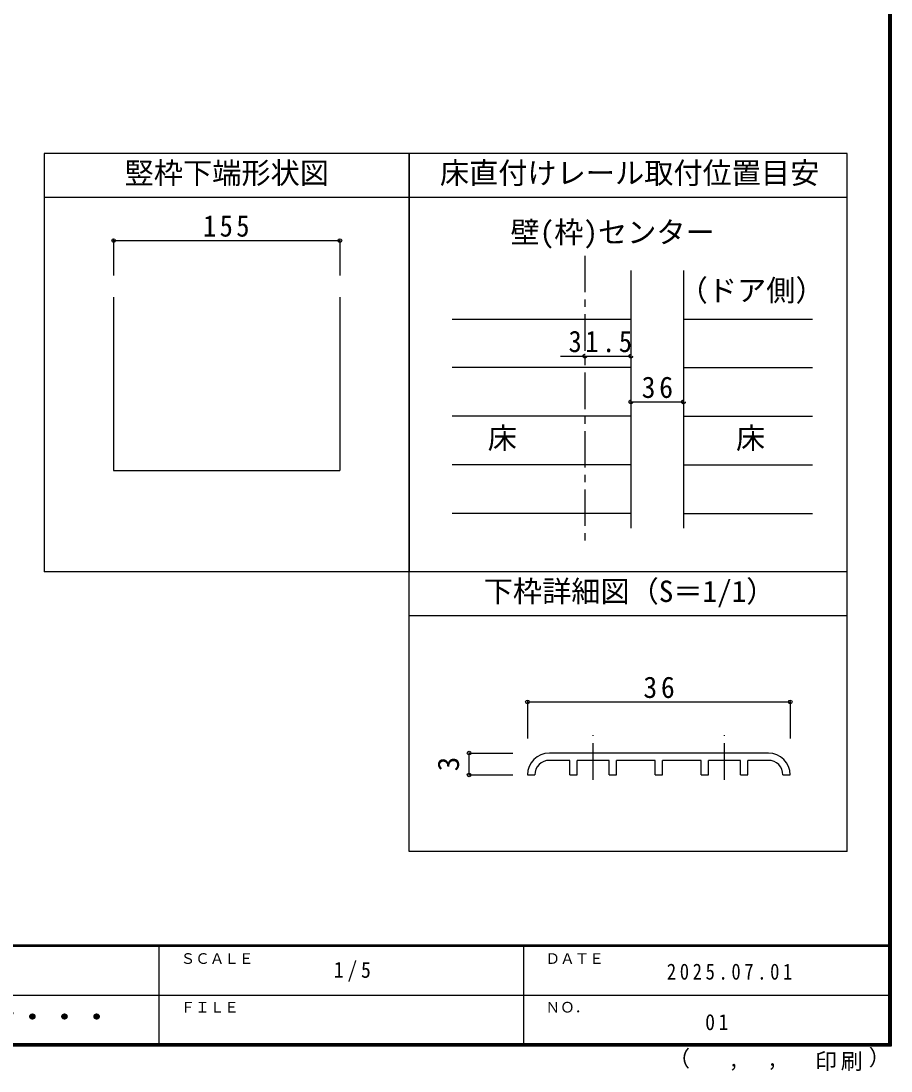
# Model space of a CAD drawing. Units: millimetres at full size, sheet at 1:5, with parts at other scales. Extents: x -973 to 977, y -718 to 696.
# Drawn here: x 381 to 977, y -718 to 1 of the extents above; entities that cross this region are included whole.
import ezdxf
from ezdxf.enums import TextEntityAlignment as Align

# ---------------------------------------------------------------- set-up
doc = ezdxf.new("R2010")
doc.units = ezdxf.units.MM
doc.header["$LTSCALE"] = 5
doc.header["$PDMODE"] = 32
doc.header["$PDSIZE"] = 2.5
doc.linetypes.add('CHAIN1', pattern=[8, 5, -1, 1, -1])
doc.linetypes.add('DASHED1', pattern=[1.8, 1.2, -0.6])
for name, color, linetype in [('0-1_通り芯', 4, 'CHAIN1'), ('0-3_仕上げ', 7, 'Continuous'), ('0-4_枠', 3, 'Continuous'), ('0-A_文字', 3, 'Continuous'), ('0-B_寸法', 4, 'DASHED1'), ('7-7_金物', 7, 'Continuous'), ('7-B_寸法', 4, 'Continuous'), ('F-1_枠', 6, 'Continuous'), ('F-A_文字', 7, 'Continuous')]:
    doc.layers.add(name, color=color, linetype=linetype)
doc.styles.add('ＭＳ ゴシック', font='')
doc.styles.get('ＭＳ ゴシック').set_extended_font_data('MS Gothic')

msp = doc.modelspace()

# ---------------------------------------------------------------- linework, layer by layer
at = {"layer": '0-1_通り芯'}
msp.add_line((766.955, -159.5), (766.955, -356.007), dxfattribs=at)
at = {"layer": '0-3_仕上げ', "color": 4}
for p, q in [((675.98, -202.801), (798.455, -202.801)), ((834.455, -202.801), (922.818, -202.801)), ((798.455, -236.103), (675.98, -236.103)), ((834.455, -236.103), (922.818, -236.103)), ((798.455, -269.404), (675.98, -269.404)), ((834.455, -269.404), (922.818, -269.404)), ((798.455, -302.706), (675.98, -302.706)), ((834.455, -302.706), (922.818, -302.706)), ((798.455, -336.007), (675.98, -336.007)), ((834.455, -336.007), (922.818, -336.007))]:
    msp.add_line(p, q, dxfattribs=at)
at = {"layer": '0-4_枠'}
for p, q in [((798.455, -169.5), (798.455, -346.007)), ((834.455, -169.5), (834.455, -346.007))]:
    msp.add_line(p, q, dxfattribs=at)
at = {"layer": '0-A_文字'}
for p, q in [((646.639, -89.5), (396.639, -89.5)), ((396.639, -89.5), (396.639, -376.007)), ((646.639, -567.5), (646.639, -89.5)), ((946.639, -89.5), (646.639, -89.5)), ((646.639, -89.5), (646.639, -376.007)), ((946.639, -567.5), (946.639, -89.5)), ((646.639, -119.5), (396.639, -119.5)), ((946.639, -119.5), (646.639, -119.5)), ((444.139, -187.826), (444.139, -306.48)), ((599.139, -187.826), (599.139, -306.48)), ((444.139, -306.48), (599.139, -306.48)), ((646.639, -376.007), (396.639, -376.007)), ((946.639, -376.007), (646.639, -376.007)), ((946.639, -406.007), (646.639, -406.007)), ((946.639, -567.5), (646.639, -567.5))]:
    msp.add_line(p, q, dxfattribs=at)
at = {"layer": '0-A_文字', "color": 4}
for p, q in [((444.139, -149.099), (599.139, -149.099)), ((444.139, -149.099), (444.139, -173.089)), ((599.139, -149.099), (599.139, -173.089))]:
    msp.add_line(p, q, dxfattribs=at)
at = {"layer": '0-A_文字', "color": 7}
for p in [(444.139, -149.099), (599.139, -149.099)]:
    msp.add_point(p, dxfattribs=at)
at = {"layer": '0-B_寸法', "linetype": 'Continuous'}
for p, q in [((750.261, -228.19), (798.455, -228.19)), ((798.455, -259.575), (834.455, -259.575))]:
    msp.add_line(p, q, dxfattribs=at)
at = {"layer": '0-B_寸法', "color": 7}
for p in [(766.955, -228.19), (798.455, -228.19), (798.455, -259.575), (834.455, -259.575)]:
    msp.add_point(p, dxfattribs=at)
at = {"layer": '7-7_金物', "color": 4, "linetype": 'CHAIN1'}
for p, q in [((772.63, -518.365), (772.63, -487.834)), ((862.63, -518.365), (862.63, -487.834))]:
    msp.add_line(p, q, dxfattribs=at)
at = {"layer": '7-7_金物'}
for p, q in [((892.63, -500.065), (742.63, -500.065)), ((756.63, -505.065), (742.63, -505.065)), ((756.63, -515.065), (756.63, -505.065)), ((783.63, -505.065), (761.63, -505.065)), ((761.63, -515.065), (761.63, -505.065)), ((783.63, -515.065), (783.63, -505.065)), ((815.13, -505.065), (788.63, -505.065)), ((788.63, -515.065), (788.63, -505.065)), ((815.13, -515.065), (815.13, -505.065)), ((846.63, -505.065), (820.13, -505.065)), ((820.13, -515.065), (820.13, -505.065)), ((846.63, -515.065), (846.63, -505.065)), ((873.63, -505.065), (851.63, -505.065)), ((851.63, -515.065), (851.63, -505.065)), ((873.63, -515.065), (873.63, -505.065)), ((892.63, -505.065), (878.63, -505.065)), ((878.63, -515.065), (878.63, -505.065)), ((727.63, -515.065), (732.63, -515.065)), ((756.63, -515.065), (761.63, -515.065)), ((783.63, -515.065), (788.63, -515.065)), ((815.13, -515.065), (820.13, -515.065)), ((846.63, -515.065), (851.63, -515.065)), ((873.63, -515.065), (878.63, -515.065)), ((902.63, -515.065), (907.63, -515.065))]:
    msp.add_line(p, q, dxfattribs=at)
for centre, radius, start, end in [((742.63, -515.065), 15, 90, 180), ((892.63, -515.065), 15, 0, 90), ((742.63, -515.065), 10, 90, 180), ((892.63, -515.065), 10, 0, 90)]:
    msp.add_arc(centre, radius, start, end, dxfattribs=at)
at = {"layer": '7-B_寸法'}
for p, q in [((727.63, -465.065), (727.63, -490.065)), ((727.63, -465.065), (907.63, -465.065)), ((907.63, -465.065), (907.63, -490.065)), ((687.63, -500.065), (717.63, -500.065)), ((687.63, -515.065), (687.63, -500.065)), ((687.63, -515.065), (717.63, -515.065))]:
    msp.add_line(p, q, dxfattribs=at)
at = {"layer": '7-B_寸法', "color": 7}
for p in [(727.63, -465.065), (907.63, -465.065), (687.63, -500.065), (687.63, -515.065)]:
    msp.add_point(p, dxfattribs=at)
at = {"layer": 'F-1_枠'}
for p, q in [((974.986, 695.833), (974.986, -700.833)), ((975.82, 695.833), (975.82, -700.833)), ((976.653, 695.833), (976.653, -700.833)), ((976.653, -631.667), (-973.347, -631.667)), ((976.653, -632.5), (-973.347, -632.5)), ((474.986, -632.5), (474.986, -699.167)), ((724.986, -632.5), (724.986, -699.167)), ((1.653, -665.833), (974.986, -665.834)), ((976.653, -699.167), (-973.347, -699.167)), ((976.653, -700), (-973.347, -700)), ((976.653, -700.833), (-973.347, -700.833))]:
    msp.add_line(p, q, dxfattribs=at)

# ---------------------------------------------------------------- texts
at = {"layer": '0-A_文字', "color": 7, "style": 'ＭＳ ゴシック'}
for s, p in [('竪枠下端形状図', (451.639, -114.5)), ('床直付けレール取付位置目安', (667.63, -114.5)), ('壁(枠)センター', (715.98, -155.091)), ('（ドア側）', (831.211, -194.895)), ('床', (700.401, -296.055)), ('床', (870.435, -296.055)), ('下枠詳細図（S＝1/1）', (697.63, -401.007))]:
    msp.add_text(s, height=14.66, dxfattribs=at).set_placement(p, align=Align.BOTTOM_LEFT)
at = {"layer": '0-A_文字', "color": 7, "insert": (505.389, -146.599), "char_height": 14.66, "attachment_point": 7, "style": 'ＭＳ ゴシック'}
msp.add_mtext('\\T1.27;\\W0.9;155', dxfattribs=at)
at = {"layer": '0-B_寸法', "color": 7, "char_height": 14.66, "attachment_point": 7, "style": 'ＭＳ ゴシック'}
for s, insert in [('\\T1.28;\\W0.9;31.5', (755.773, -225.69)), ('\\T1.27;\\W0.95;36', (805.83, -257.075))]:
    msp.add_mtext(s, dxfattribs=dict(at, insert=insert))
at = {"layer": '7-B_寸法', "color": 7, "style": 'ＭＳ ゴシック'}
msp.add_text('3', height=14.66, rotation=90, dxfattribs=at).set_placement((685.13, -512.565), align=Align.BOTTOM_LEFT)
at = {"layer": '7-B_寸法', "color": 7, "insert": (807.005, -462.565), "char_height": 14.66, "attachment_point": 7, "style": 'ＭＳ ゴシック'}
msp.add_mtext('\\T1.27;\\W0.95;36', dxfattribs=at)
at = {"layer": 'F-A_文字', "style": 'ＭＳ ゴシック'}
for s, height, p in [('ＳＣＡＬＥ', 7.331, (489.986, -646.667)), ('ＤＡＴＥ', 7.331, (739.986, -646.667)), ('ＦＩＬＥ', 7.331, (489.986, -680)), ('ＮＯ．', 7.331, (739.986, -680.001)), ('（', 11, (823.992, -718.052)), ('）', 11, (961.387, -717.355)), (',', 11, (865.199, -718.052)), (',', 11, (891.686, -717.588))]:
    msp.add_text(s, height=height, dxfattribs=at).set_placement(p, align=Align.BOTTOM_LEFT)
at = {"layer": 'F-A_文字', "style": 'ＭＳ ゴシック', "width": 1.1}
msp.add_text('ウッドワン・・・', height=14.66, dxfattribs=at).set_placement((267.486, -692.5), align=Align.BOTTOM_LEFT)
at = {"layer": 'F-A_文字', "char_height": 11, "attachment_point": 7, "style": 'ＭＳ ゴシック'}
for s, insert in [('\\T1.38;\\W0.9;1/5', (594.986, -656.667)), ('\\T1.39;\\W0.85;2025.07.01', (823.111, -655.417)), ('\\T1.36;\\W0.9;01', (849.361, -690.001)), ('\\T1.17;印刷', (924.678, -717.82))]:
    msp.add_mtext(s, dxfattribs=dict(at, insert=insert))

doc.saveas('drawing.dxf')
